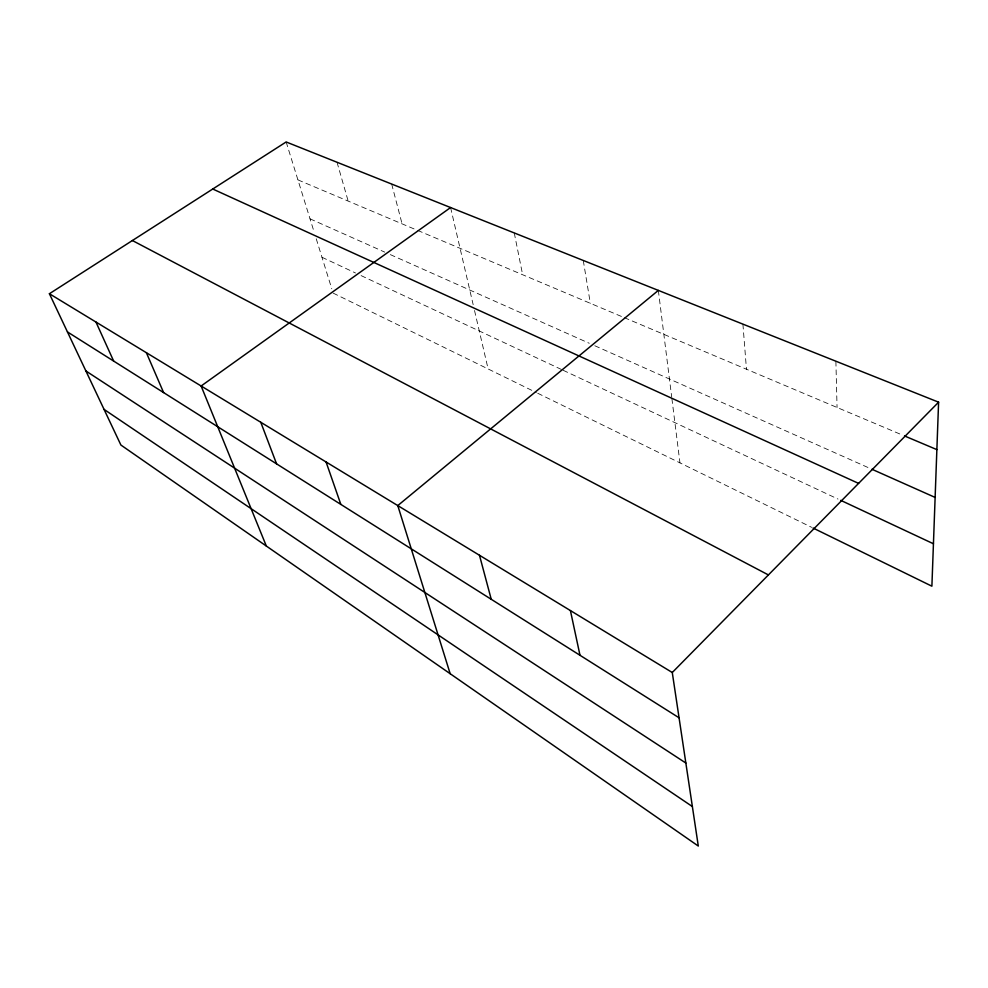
<?xml version="1.0" encoding="UTF-8"?>
<svg xmlns="http://www.w3.org/2000/svg" width="988" height="988" viewBox="0 0 988 988"><rect width="100%" height="100%" fill="white"/><g stroke="black" fill="none" stroke-linecap="round" stroke-linejoin="round"><path stroke-width="0.74" stroke-dasharray="4.94 3.71" d="M297.931 179.89L416.22 229.821M417.64 230.414L622.86 317.049M624.268 317.642L903.131 435.362M310.034 218.83L384.764 252.125M390.346 254.62L589.256 343.268M594.788 345.738L870.539 468.633M321.977 257.275L355.507 272.984M361.102 275.603L561.727 369.611M563.111 370.265L838.009 499.064M333.104 293.09L536.348 392.569M537.719 393.249L811.654 527.333M286.149 141.963L314.011 231.637M316.234 238.763L331.77 288.792M337.019 162.242L348.171 201.095M391.68 184.052L402.079 223.856M450.59 207.542L473.166 304.65M474.524 310.504L488.121 368.969M514.254 232.933L522.64 274.75M583.266 260.462L590.342 303.328M658.341 290.398L671.704 397.065M671.889 398.572L679.954 462.866M742.914 324.126L746.459 369.228M835.885 361.213L837.058 407.476"/><path stroke-width="1.48" d="M49.4 293.732L672.272 672.507L698.294 846.037L120.894 445.032L49.4 293.732L286.149 141.963L938.6 402.178L931.894 586.193L813.025 528.012M672.272 672.507L938.6 402.178M658.341 290.398L397.781 505.584L450.17 673.717M450.59 207.542L201.12 385.999L266.34 546.055M904.539 435.955L936.871 449.614M871.947 469.263L935.13 497.421M212.741 189.017L858.584 483.391M840.776 500.36L933.438 543.771M132.392 240.529L768.405 574.93M67.443 331.919L679.052 717.782M85.894 370.969L685.845 763.032M104.049 409.39L692.366 806.541M95.972 322.063L113.657 361.077M146.385 352.716L163.6 392.582M260.783 422.284L276.578 463.866M326.065 461.976L340.835 504.399M479.476 555.268L491.234 599.284M570.409 610.572L579.993 655.279"/></g></svg>
